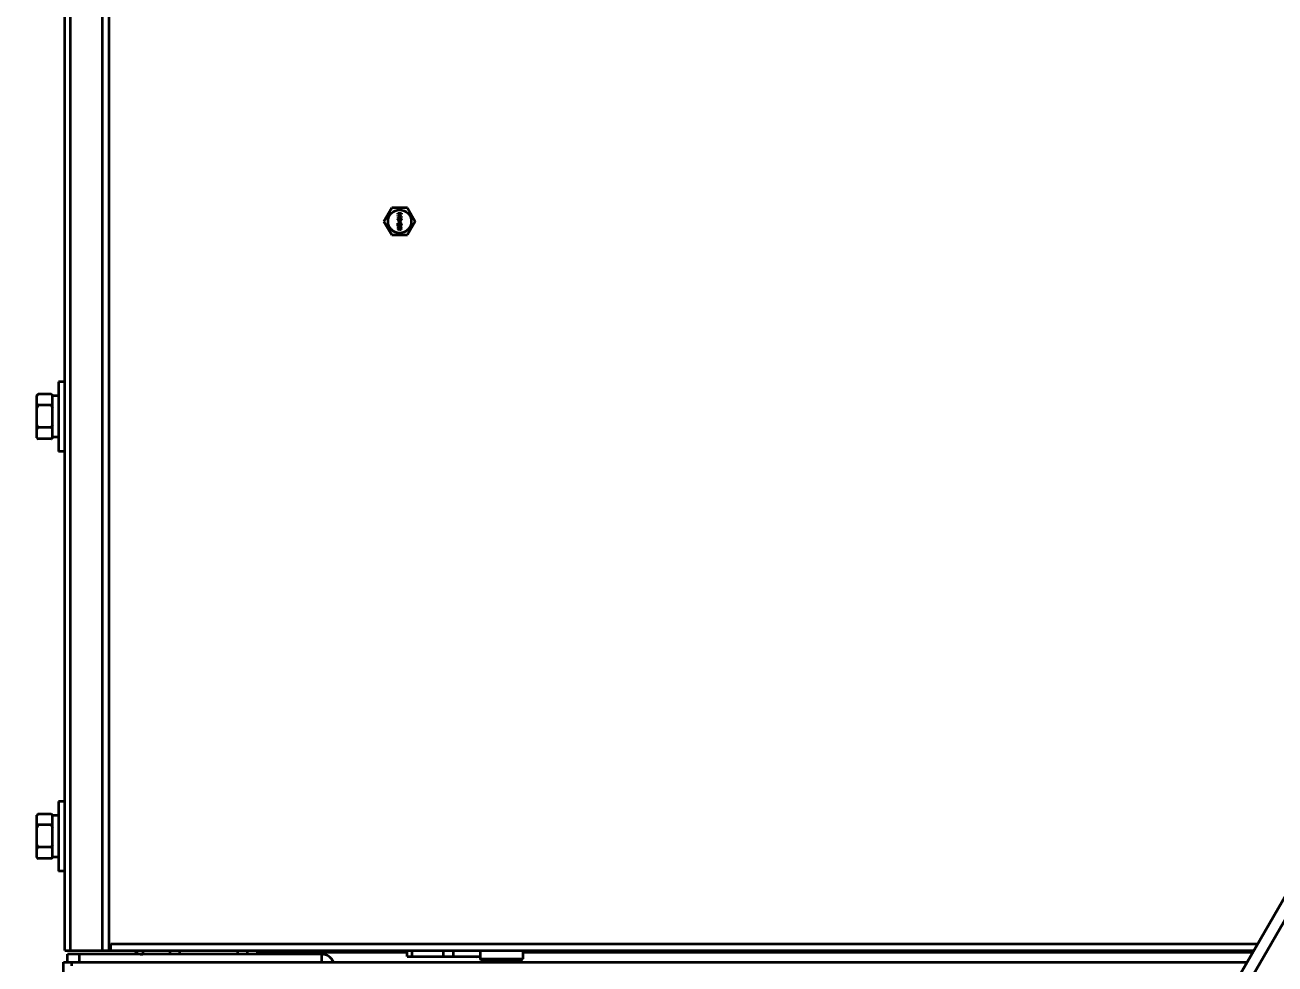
# Model space of a CAD drawing. Header units: millimetres. Extents: x 32496 to 166256, y 3504 to 23939.
# Drawn here: x 150847.2 to 151170.4, y 12336.8 to 12579.5 of the extents above; entities that cross this region are included whole.
import ezdxf

# ---------------------------------------------------------------- set-up
doc = ezdxf.new("R2010")
doc.units = ezdxf.units.MM
doc.header["$PDSIZE"] = -5
doc.layers.get('0').update_dxf_attribs({"lineweight": 35})
doc.layers.get('Defpoints').update_dxf_attribs({"lineweight": 18})
doc.layers.add('THICK', color=7, linetype='Continuous', lineweight=0)
doc.styles.add('TH_GBDIM', font='仿宋_GB2312.ttf', dxfattribs={"width": 0.8})
doc.dimstyles.new('TH_GBDIM', dxfattribs={"dimscale": 42, "dimtxt": 3, "dimasz": 3, "dimexe": 1.2, "dimexo": 0, "dimgap": 1, "dimtad": 1, "dimdec": 1, "dimdsep": 46, "dimtxsty": 'TH_GBDIM', "dimcen": 2.5, "dimdle": 252, "dimclrd": 4, "dimclre": 4, "dimclrt": 3, "dimadec": 0, "dimazin": 2, "dimtfac": 0.714286, "dimtdec": 1, "dimtmove": 0, "dimatfit": 3, "dimfxl": 1, "dimtolj": 1, "dimarcsym": 0})

# ---------------------------------------------------------------- blocks, each defined once
blk = doc.blocks.new('*D5866')
at = {"layer": 'Defpoints', "color": 0}
for p in [(146504.2, 13263.4), (152827.2, 12081.36), (152827.2, 11822.56)]:
    blk.add_point(p, dxfattribs=at)
at = {"layer": 'THICK', "color": 4, "linetype": 'Continuous', "lineweight": -2}
for p, q in [((146504.2, 13263.4), (146504.2, 11792.56)), ((152827.2, 12081.36), (152827.2, 11792.56)), ((146579.2, 11822.56), (152752.2, 11822.56))]:
    blk.add_line(p, q, dxfattribs=at)
at = {"layer": 'THICK', "color": 4}
for points in [[(146579.2, 11835.06), (146579.2, 11810.06), (146504.2, 11822.56)], [(152752.2, 11810.06), (152752.2, 11835.06), (152827.2, 11822.56)]]:
    blk.add_solid(points, dxfattribs=at)
at = {"layer": 'THICK', "color": 3, "lineweight": -3, "insert": (149665.7, 11885.26), "char_height": 75, "attachment_point": 5, "style": 'TH_GBDIM'}
blk.add_mtext('\\A1;About {\\A1;6323}', dxfattribs=at)
blk = doc.blocks.new('8-1250')
at = {"linetype": 'Continuous'}
for p, q in [((2270.87, -34566.29), (2270.87, -32553.29)), ((2272.57, -32553.29), (2272.57, -34566.29)), ((2262.57, -33570.79), (2262.57, -34566.29)), ((3010.87, -33800.26), (2510.87, -34666.29)), ((3010.87, -33806.26), (2514.34, -34666.29)), ((2261.17, -34425.64), (2261.17, -34180.91)), ((2343.7, -34377.85), (2345.72, -34374.35)), ((2349.77, -34374.35), (2345.72, -34374.35)), ((2349.77, -34374.35), (2351.79, -34377.85)), ((2345.72, -34381.35), (2343.7, -34377.85)), ((2347.25, -34375.75), (2348.25, -34375.75)), ((2347.25, -34375.87), (2347.25, -34375.75)), ((2348.03, -34375.87), (2347.25, -34375.87)), ((2348.03, -34375.87), (2347.25, -34376.17)), ((2347.25, -34376.33), (2347.25, -34376.17)), ((2347.25, -34376.33), (2348.03, -34376.62)), ((2347.25, -34376.62), (2348.03, -34376.62)), ((2347.25, -34376.75), (2347.25, -34376.62)), ((2348.25, -34376.75), (2347.25, -34376.75)), ((2347.27, -34377.14), (2347.25, -34377.25)), ((2347.25, -34377.35), (2347.25, -34377.25)), ((2347.25, -34377.35), (2347.27, -34377.46)), ((2347.33, -34377.04), (2347.27, -34377.14)), ((2347.27, -34377.46), (2347.33, -34377.56)), ((2347.42, -34376.98), (2347.33, -34377.04)), ((2347.33, -34377.56), (2347.42, -34377.62)), ((2347.35, -34376.25), (2348.25, -34375.94)), ((2348.25, -34376.56), (2347.35, -34376.25)), ((2347.35, -34377.23), (2347.37, -34377.17)), ((2347.35, -34377.23), (2347.35, -34377.37)), ((2347.37, -34377.44), (2347.35, -34377.37)), ((2347.37, -34377.17), (2347.42, -34377.1)), ((2347.42, -34377.5), (2347.37, -34377.44)), ((2347.52, -34376.94), (2347.42, -34376.98)), ((2347.42, -34377.1), (2347.48, -34377.06)), ((2347.48, -34377.54), (2347.42, -34377.5)), ((2347.42, -34377.62), (2347.52, -34377.67)), ((2347.48, -34377.06), (2347.54, -34377.04)), ((2347.54, -34377.56), (2347.48, -34377.54)), ((2347.67, -34376.92), (2347.52, -34376.94)), ((2347.63, -34377.67), (2347.52, -34377.67)), ((2347.61, -34377.04), (2347.54, -34377.04)), ((2347.54, -34377.56), (2347.61, -34377.56)), ((2347.56, -34377.96), (2347.71, -34377.96)), ((2347.56, -34378), (2347.56, -34377.96)), ((2347.61, -34377.04), (2347.67, -34377.06)), ((2347.67, -34377.54), (2347.61, -34377.56)), ((2347.63, -34377.83), (2347.61, -34377.85)), ((2347.61, -34377.85), (2347.71, -34377.96)), ((2347.63, -34377.67), (2347.73, -34377.62)), ((2347.76, -34377.96), (2347.63, -34377.83)), ((2347.67, -34376.92), (2347.82, -34376.92)), ((2347.67, -34377.06), (2347.71, -34377.1)), ((2347.71, -34377.5), (2347.67, -34377.54)), ((2347.71, -34377.1), (2347.76, -34377.17)), ((2347.76, -34377.44), (2347.71, -34377.5)), ((2347.73, -34377.62), (2347.8, -34377.56)), ((2347.76, -34377.17), (2347.78, -34377.23)), ((2347.78, -34377.37), (2347.76, -34377.44)), ((2347.88, -34377.83), (2347.76, -34377.96)), ((2347.82, -34377.02), (2347.78, -34377.02)), ((2347.86, -34377.14), (2347.78, -34377.02)), ((2347.78, -34377.37), (2347.78, -34377.23)), ((2347.8, -34377.56), (2347.86, -34377.46)), ((2347.8, -34377.96), (2347.9, -34377.85)), ((2347.8, -34377.96), (2347.95, -34377.96)), ((2347.97, -34376.94), (2347.82, -34376.92)), ((2347.82, -34377.02), (2347.95, -34377.04)), ((2347.88, -34377.25), (2347.86, -34377.14)), ((2347.86, -34377.46), (2347.88, -34377.35)), ((2347.88, -34377.25), (2347.88, -34377.35)), ((2347.9, -34377.85), (2347.88, -34377.83)), ((2347.95, -34377.04), (2348.01, -34377.06)), ((2347.95, -34377.96), (2347.95, -34378)), ((2348.08, -34376.98), (2347.97, -34376.94)), ((2348.01, -34377.06), (2348.08, -34377.1)), ((2348.08, -34377.48), (2348.01, -34377.52)), ((2348.01, -34377.62), (2348.01, -34377.52)), ((2348.01, -34377.62), (2348.08, -34377.6)), ((2348.16, -34377.04), (2348.08, -34376.98)), ((2348.08, -34377.1), (2348.12, -34377.17)), ((2348.12, -34377.42), (2348.08, -34377.48)), ((2348.08, -34377.6), (2348.16, -34377.54)), ((2348.12, -34377.17), (2348.14, -34377.23)), ((2348.14, -34377.35), (2348.12, -34377.42)), ((2348.14, -34377.35), (2348.14, -34377.23)), ((2348.22, -34377.14), (2348.16, -34377.04)), ((2348.16, -34377.54), (2348.22, -34377.44)), ((2348.25, -34377.25), (2348.22, -34377.14)), ((2348.22, -34377.44), (2348.25, -34377.33)), ((2348.25, -34375.75), (2348.25, -34375.94)), ((2348.25, -34376.56), (2348.25, -34376.75)), ((2348.25, -34377.25), (2348.25, -34377.33)), ((2351.79, -34377.85), (2349.77, -34381.35)), ((2347.25, -34378.29), (2347.35, -34378.29)), ((2347.25, -34379.04), (2347.25, -34378.29)), ((2347.35, -34379.04), (2347.25, -34379.04)), ((2347.27, -34379.46), (2347.25, -34379.58)), ((2347.25, -34379.58), (2347.27, -34379.71)), ((2347.33, -34379.35), (2347.27, -34379.46)), ((2347.27, -34379.71), (2347.33, -34379.81)), ((2347.39, -34379.29), (2347.33, -34379.35)), ((2347.33, -34379.81), (2347.39, -34379.87)), ((2347.88, -34378.87), (2347.35, -34378.29)), ((2347.35, -34378.46), (2347.82, -34378.98)), ((2347.35, -34378.46), (2347.35, -34379.04)), ((2347.35, -34379.58), (2347.37, -34379.48)), ((2347.37, -34379.69), (2347.35, -34379.58)), ((2347.37, -34379.48), (2347.42, -34379.42)), ((2347.42, -34379.75), (2347.37, -34379.69)), ((2347.48, -34379.25), (2347.39, -34379.29)), ((2347.39, -34379.87), (2347.48, -34379.92)), ((2347.42, -34379.42), (2347.54, -34379.33)), ((2347.54, -34379.83), (2347.42, -34379.75)), ((2347.54, -34379.23), (2347.48, -34379.25)), ((2347.48, -34379.92), (2347.54, -34379.94)), ((2347.65, -34379.21), (2347.54, -34379.23)), ((2347.54, -34379.33), (2347.67, -34379.31)), ((2347.67, -34379.85), (2347.54, -34379.83)), ((2347.54, -34379.94), (2347.65, -34379.96)), ((2347.71, -34378), (2347.56, -34378)), ((2347.71, -34378), (2347.61, -34378.1)), ((2347.61, -34378.1), (2347.63, -34378.12)), ((2347.63, -34378.12), (2347.76, -34378)), ((2347.65, -34379.21), (2347.84, -34379.21)), ((2347.84, -34379.96), (2347.65, -34379.96)), ((2347.82, -34379.31), (2347.67, -34379.31)), ((2347.67, -34379.85), (2347.82, -34379.85)), ((2347.76, -34378), (2347.88, -34378.12)), ((2347.95, -34378), (2347.8, -34378)), ((2347.9, -34378.1), (2347.8, -34378)), ((2347.82, -34378.98), (2347.88, -34379.02)), ((2347.82, -34379.31), (2347.95, -34379.33)), ((2347.95, -34379.83), (2347.82, -34379.85)), ((2347.95, -34379.23), (2347.84, -34379.21)), ((2347.84, -34379.96), (2347.95, -34379.94)), ((2347.88, -34378.12), (2347.9, -34378.1)), ((2347.97, -34378.92), (2347.88, -34378.87)), ((2347.88, -34379.02), (2347.97, -34379.04)), ((2348.01, -34379.25), (2347.95, -34379.23)), ((2347.95, -34379.33), (2348.08, -34379.42)), ((2348.08, -34379.75), (2347.95, -34379.83)), ((2347.95, -34379.94), (2348.01, -34379.92)), ((2347.97, -34378.92), (2348.01, -34378.92)), ((2348.01, -34379.04), (2347.97, -34379.04)), ((2348.1, -34378.33), (2348.01, -34378.31)), ((2348.01, -34378.42), (2348.01, -34378.31)), ((2348.01, -34378.42), (2348.08, -34378.46)), ((2348.08, -34378.87), (2348.01, -34378.92)), ((2348.01, -34379.04), (2348.1, -34379.02)), ((2348.1, -34379.29), (2348.01, -34379.25)), ((2348.01, -34379.92), (2348.1, -34379.87)), ((2348.08, -34378.46), (2348.12, -34378.52)), ((2348.12, -34378.81), (2348.08, -34378.87)), ((2348.08, -34379.42), (2348.12, -34379.48)), ((2348.12, -34379.69), (2348.08, -34379.75)), ((2348.18, -34378.42), (2348.1, -34378.33)), ((2348.1, -34379.02), (2348.18, -34378.94)), ((2348.16, -34379.35), (2348.1, -34379.29)), ((2348.1, -34379.87), (2348.16, -34379.81)), ((2348.12, -34378.52), (2348.14, -34378.62)), ((2348.14, -34378.71), (2348.12, -34378.81)), ((2348.12, -34379.48), (2348.14, -34379.58)), ((2348.14, -34379.58), (2348.12, -34379.69)), ((2348.14, -34378.71), (2348.14, -34378.62)), ((2348.22, -34379.46), (2348.16, -34379.35)), ((2348.16, -34379.81), (2348.22, -34379.71)), ((2348.22, -34378.5), (2348.18, -34378.42)), ((2348.18, -34378.94), (2348.22, -34378.85)), ((2348.25, -34378.64), (2348.22, -34378.5)), ((2348.22, -34378.85), (2348.25, -34378.73)), ((2348.25, -34379.58), (2348.22, -34379.46)), ((2348.22, -34379.71), (2348.25, -34379.58)), ((2348.25, -34378.64), (2348.25, -34378.73)), ((2345.72, -34381.35), (2349.77, -34381.35)), ((2261.17, -34419.29), (2259.57, -34419.29)), ((2259.57, -34419.29), (2259.57, -34437.29)), ((2253.97, -34422.82), (2254.24, -34422.54)), ((2253.97, -34433.76), (2253.97, -34422.82)), ((2254.27, -34422.52), (2254.24, -34422.54)), ((2257.67, -34422.52), (2254.27, -34422.52)), ((2257.67, -34422.52), (2257.7, -34422.54)), ((2257.97, -34422.82), (2257.7, -34422.54)), ((2257.97, -34433.76), (2257.97, -34422.82)), ((2259.57, -34422.94), (2257.97, -34422.94)), ((2257.67, -34425.36), (2254.27, -34425.36)), ((2261.17, -34430.91), (2261.17, -34425.64)), ((2257.67, -34431.13), (2254.27, -34431.13)), ((2261.17, -34566.29), (2261.17, -34430.91)), ((2253.97, -34433.76), (2254.24, -34434.03)), ((2257.67, -34434.06), (2254.27, -34434.06)), ((2257.97, -34433.76), (2257.7, -34434.03)), ((2259.57, -34433.64), (2257.97, -34433.64)), ((2261.17, -34437.29), (2259.57, -34437.29)), ((2261.17, -34527.79), (2259.57, -34527.79)), ((2259.57, -34527.79), (2259.57, -34545.79)), ((2253.97, -34531.32), (2254.24, -34531.04)), ((2253.97, -34542.26), (2253.97, -34531.32)), ((2254.27, -34531.02), (2254.24, -34531.04)), ((2257.67, -34531.02), (2254.27, -34531.02)), ((2257.67, -34531.02), (2257.7, -34531.04)), ((2257.97, -34531.32), (2257.7, -34531.04)), ((2257.97, -34542.26), (2257.97, -34531.32)), ((2259.57, -34531.44), (2257.97, -34531.44)), ((2257.67, -34533.86), (2254.27, -34533.86)), ((2253.97, -34542.26), (2254.24, -34542.53)), ((2257.67, -34539.63), (2254.27, -34539.63)), ((2257.67, -34542.56), (2254.27, -34542.56)), ((2257.97, -34542.26), (2257.7, -34542.53)), ((2259.57, -34542.14), (2257.97, -34542.14)), ((2261.17, -34545.79), (2259.57, -34545.79)), ((2273.07, -34564.59), (2569.59, -34564.59)), ((2273.07, -34566.29), (2273.07, -34564.59)), ((2261.17, -34566.29), (2270.87, -34566.29)), ((2327.67, -34567.29), (2261.87, -34567.29)), ((2261.87, -34569.29), (2261.87, -34567.29)), ((2264.87, -34567.29), (2264.87, -34569.29)), ((2270.87, -34566.29), (2568.61, -34566.29)), ((2281.37, -34566.29), (2281.37, -34567.29)), ((2288.37, -34567.29), (2288.37, -34566.29)), ((2290.87, -34567.29), (2290.87, -34566.29)), ((2305.87, -34567.29), (2305.87, -34566.29)), ((2308.37, -34567.29), (2308.37, -34566.29)), ((2310.87, -34566.29), (2310.87, -34566.79)), ((2349.71, -34566.79), (2310.87, -34566.79)), ((2327.67, -34569.29), (2327.67, -34567.29)), ((2349.71, -34567.86), (2349.71, -34566.29)), ((2349.71, -34567.86), (2368.55, -34567.86)), ((2351.02, -34567.86), (2351.02, -34566.29)), ((2359.05, -34567.86), (2359.05, -34566.29)), ((2361.69, -34567.86), (2361.69, -34566.29)), ((2368.55, -34566.29), (2368.55, -34568.49)), ((2368.55, -34568.49), (2379.6, -34568.49)), ((2368.85, -34568.79), (2368.55, -34568.49)), ((2379.3, -34568.79), (2379.6, -34568.49)), ((2379.6, -34566.29), (2379.6, -34568.49)), ((2568.32, -34566.79), (2379.6, -34566.79)), ((2260.87, -34569.29), (2566.88, -34569.29)), ((2260.87, -34664.29), (2260.87, -34569.29)), ((2262.87, -34569.29), (2262.87, -34570.29)), ((2368.85, -34568.79), (2379.3, -34568.79))]:
    blk.add_line(p, q, dxfattribs=at)
blk.add_circle((2347.75, -34377.85), 3, dxfattribs=at)
for centre, radius, start, end in [((2256.79, -34431.47), 3.61, 218.7103, 219.1339), ((2258.11, -34430.28), 5.39, 224.1246, 224.5652), ((2253.84, -34430.28), 5.38, 315.4348, 315.8754), ((2255.16, -34431.47), 3.61, 320.8641, 321.2897), ((2256.79, -34539.97), 3.61, 218.7103, 219.1339), ((2258.11, -34538.78), 5.39, 224.1246, 224.5652), ((2253.84, -34538.78), 5.38, 315.4348, 315.8754), ((2255.16, -34539.97), 3.61, 320.8641, 321.2897), ((2281.37, -34564.29), 3, 222.2942, 270), ((2327.67, -34570.49), 3.2, 22.1477, 90)]:
    blk.add_arc(centre, radius, start, end, dxfattribs=at)
for points, knots in [([(2254.24, -34422.54), (2254.22, -34422.57), (2254.13, -34422.66), (2254.04, -34422.76), (2253.97, -34422.84)], [0, 0, 0, 0, 0.255063, 1, 1, 1, 1]), ([(2257.7, -34422.54), (2257.73, -34422.57), (2257.82, -34422.66), (2257.91, -34422.76), (2257.97, -34422.84)], [0, 0, 0, 0, 0.255062, 1, 1, 1, 1]), ([(2253.97, -34425.03), (2254, -34425.06), (2254.09, -34425.17), (2254.19, -34425.28), (2254.27, -34425.36)], [0, 0, 0, 0, 0.244408, 1, 1, 1, 1]), ([(2257.97, -34425.03), (2257.95, -34425.06), (2257.85, -34425.17), (2257.75, -34425.28), (2257.67, -34425.36)], [0, 0, 0, 0, 0.244408, 1, 1, 1, 1]), ([(2254.27, -34431.13), (2254.25, -34431.16), (2254.14, -34431.27), (2254.04, -34431.38), (2253.97, -34431.47)], [0, 0, 0, 0, 0.255212, 1, 1, 1, 1]), ([(2257.67, -34431.13), (2257.7, -34431.16), (2257.8, -34431.27), (2257.9, -34431.38), (2257.97, -34431.47)], [0, 0, 0, 0, 0.255211, 1, 1, 1, 1]), ([(2253.99, -34433.75), (2254.01, -34433.77), (2254.09, -34433.87), (2254.18, -34433.96), (2254.24, -34434.03)], [0, 0, 0, 0, 0.245496, 1, 1, 1, 1]), ([(2257.96, -34433.75), (2257.94, -34433.77), (2257.85, -34433.87), (2257.77, -34433.96), (2257.7, -34434.03)], [0, 0, 0, 0, 0.245497, 1, 1, 1, 1]), ([(2254.24, -34531.04), (2254.22, -34531.07), (2254.13, -34531.16), (2254.04, -34531.26), (2253.97, -34531.34)], [0, 0, 0, 0, 0.255063, 1, 1, 1, 1]), ([(2257.7, -34531.04), (2257.73, -34531.07), (2257.82, -34531.16), (2257.91, -34531.26), (2257.97, -34531.34)], [0, 0, 0, 0, 0.255062, 1, 1, 1, 1]), ([(2253.97, -34533.53), (2254, -34533.56), (2254.09, -34533.67), (2254.19, -34533.78), (2254.27, -34533.86)], [0, 0, 0, 0, 0.244408, 1, 1, 1, 1]), ([(2257.97, -34533.53), (2257.95, -34533.56), (2257.85, -34533.67), (2257.75, -34533.78), (2257.67, -34533.86)], [0, 0, 0, 0, 0.244408, 1, 1, 1, 1]), ([(2254.27, -34539.63), (2254.25, -34539.66), (2254.14, -34539.77), (2254.04, -34539.88), (2253.97, -34539.97)], [0, 0, 0, 0, 0.255212, 1, 1, 1, 1]), ([(2253.99, -34542.25), (2254.01, -34542.27), (2254.09, -34542.37), (2254.18, -34542.46), (2254.24, -34542.53)], [0, 0, 0, 0, 0.245496, 1, 1, 1, 1]), ([(2257.67, -34539.63), (2257.7, -34539.66), (2257.8, -34539.77), (2257.9, -34539.88), (2257.97, -34539.97)], [0, 0, 0, 0, 0.255211, 1, 1, 1, 1]), ([(2257.96, -34542.25), (2257.94, -34542.27), (2257.85, -34542.37), (2257.77, -34542.46), (2257.7, -34542.53)], [0, 0, 0, 0, 0.245497, 1, 1, 1, 1]), ([(2353.17, -34567.96), (2353.17, -34567.96), (2353.16, -34567.96), (2353.17, -34567.95), (2353.17, -34567.95)], [0, 0, 0, 0, 0.500735, 1, 1, 1, 1]), ([(2367.58, -34568.47), (2367.58, -34568.46), (2367.58, -34568.46), (2367.58, -34568.46), (2367.58, -34568.45)], [0, 0, 0, 0, 0.500641, 1, 1, 1, 1])]:
    blk.add_open_spline(points, degree=3, knots=knots, dxfattribs=at)
for points in [[(2254.27, -34425.36), (2254.16, -34425.57), (2254.06, -34425.79), (2253.97, -34426.02)], [(2257.67, -34425.36), (2257.78, -34425.57), (2257.88, -34425.79), (2257.97, -34426.02)], [(2253.97, -34430.47), (2254.06, -34430.7), (2254.16, -34430.92), (2254.27, -34431.13)], [(2257.97, -34430.47), (2257.88, -34430.7), (2257.78, -34430.92), (2257.67, -34431.13)], [(2254.27, -34533.86), (2254.16, -34534.07), (2254.06, -34534.29), (2253.97, -34534.52)], [(2257.67, -34533.86), (2257.78, -34534.07), (2257.88, -34534.29), (2257.97, -34534.52)], [(2253.97, -34538.97), (2254.06, -34539.2), (2254.16, -34539.42), (2254.27, -34539.63)], [(2257.97, -34538.97), (2257.88, -34539.2), (2257.78, -34539.42), (2257.67, -34539.63)]]:
    blk.add_open_spline(points, degree=3, dxfattribs=at)

msp = doc.modelspace()

# ---------------------------------------------------------------- block references
at = {"color": 6}
msp.add_blockref('8-1250', (148596.331, 46906.597), dxfattribs=at)

# ---------------------------------------------------------------- dimensions: what is measured, and where the dimension line sits
at = {"layer": 'THICK', "lineweight": -3}
dim = msp.add_linear_dim(base=(152827.204, 11822.556), p1=(146504.204, 13263.4), p2=(152827.204, 12081.363), text='About {\\A1;<>}', dimstyle='TH_GBDIM', override={"dimscale": 25, "dimtxsty": 'TH_GBDIM', "dimarcsym": 2}, dxfattribs=at)
dim.commit()
dim.dimension.update_dxf_attribs({"geometry": '*D5866', "text_midpoint": (149665.704, 11885.258)})

doc.saveas('drawing.dxf')
